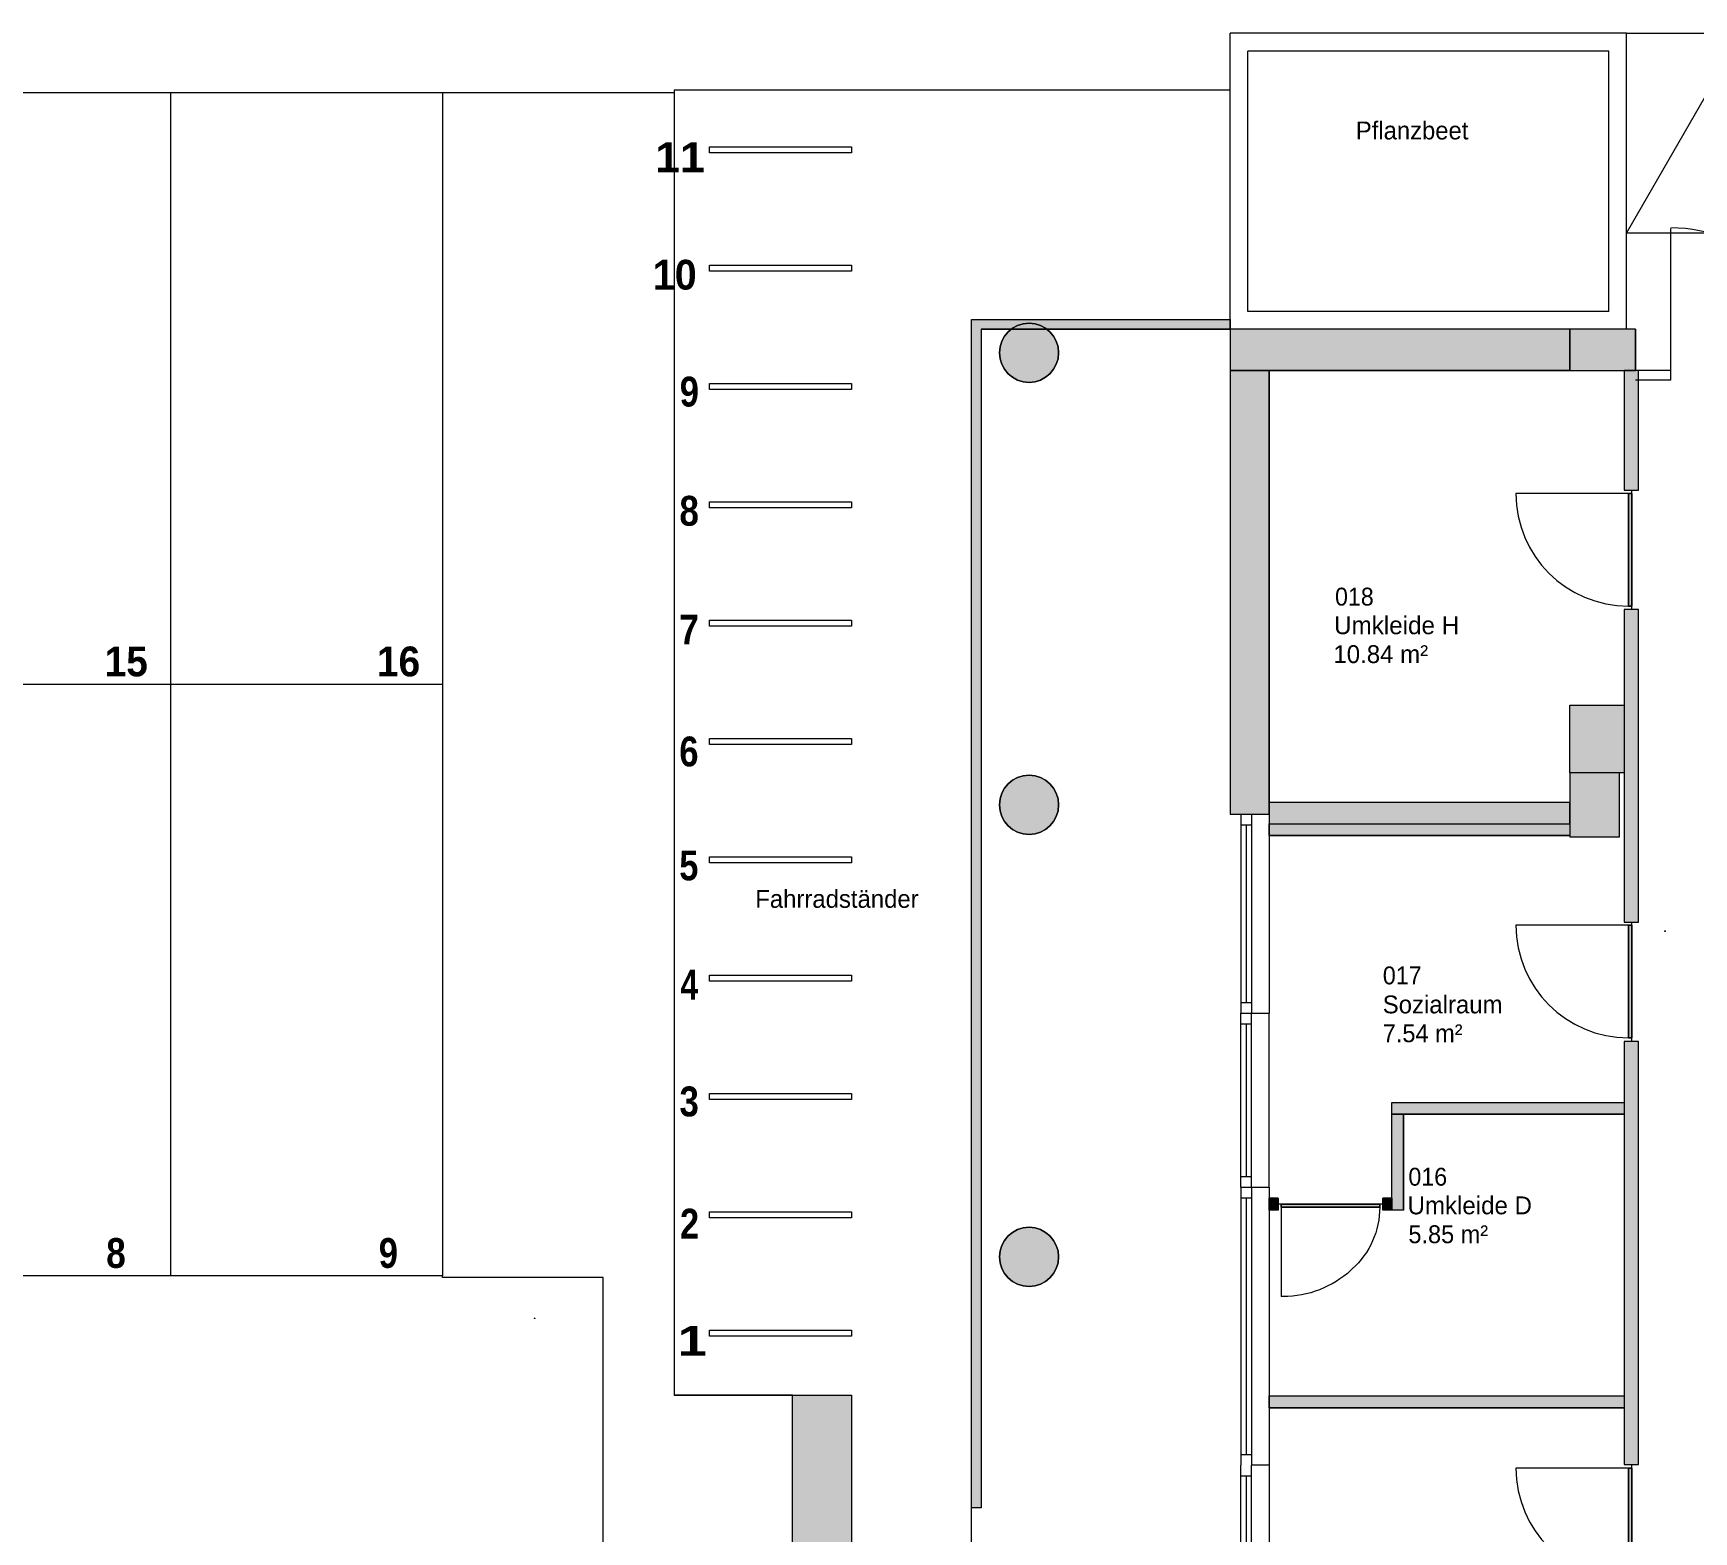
# Model space of a CAD drawing. Header units: inches. Extents: x 50200 to 250609, y 23637 to 115190.
# Drawn here: x 182872 to 196906, y 102367 to 115030 of the extents above; entities that cross this region are included whole.
import ezdxf

# ---------------------------------------------------------------- set-up
doc = ezdxf.new("R2010")
doc.units = ezdxf.units.IN
doc.header["$LTSCALE"] = 200
doc.header["$MEASUREMENT"] = 0
doc.header["$PDMODE"] = 34
doc.header["$PDSIZE"] = 5
doc.linetypes.add('Standardmuster', pattern=[0])
doc.linetypes.add('Volllinie', pattern=[0])
doc.layers.add('Grundebene', color=7, linetype='Continuous')
doc.styles.add('ARIAL', font='arial.ttf', dxfattribs={"height": 0.2})
doc.styles.add('ARIAL-FETT', font='arialbd.ttf', dxfattribs={"height": 0.2})

# ---------------------------------------------------------------- blocks, each defined once
blk = doc.blocks.new('Color_Area-1A22')
at = {"layer": 'Grundebene', "true_color": 0x000000, "transparency": 33554687}
blk.add_hatch(color=18, dxfattribs=at).paths.add_polyline_path([(192988, 112530), (190883, 112530), (190883, 102570), (190803, 102570), (190803, 112610), (192988, 112610)], flags=0)
at = {"layer": 'Grundebene', "color": 18, "linetype": 'Volllinie', "lineweight": 13, "true_color": 0x000000}
for p, q in [((190803, 102570), (190803, 112610)), ((190803, 112610), (192988, 112610)), ((192988, 112610), (192988, 112530)), ((192988, 112530), (190883, 112530)), ((190883, 112530), (190883, 102570)), ((190883, 102570), (190803, 102570))]:
    blk.add_line(p, q, dxfattribs=at)
blk = doc.blocks.new('Color_Area-1E25')
at = {"layer": 'Grundebene', "true_color": 0x000000, "transparency": 33554687}
blk.add_hatch(color=18, dxfattribs=at).paths.add_polyline_path([(189288, 103521), (189788, 103521), (189788, 96171), (189288, 96171)], flags=0)
at = {"layer": 'Grundebene', "color": 18, "linetype": 'Volllinie', "lineweight": 13, "true_color": 0x000000}
for p, q in [((189288, 103521), (189788, 103521)), ((189288, 96171), (189288, 103521)), ((189788, 103521), (189788, 96171)), ((189788, 96171), (189288, 96171))]:
    blk.add_line(p, q, dxfattribs=at)
blk = doc.blocks.new('Color_Area-212A')
at = {"layer": 'Grundebene', "true_color": 0x000000, "transparency": 33554687}
blk.add_hatch(color=18, dxfattribs=at).paths.add_polyline_path([(193318, 112180), (192988, 112180), (192988, 108430), (193318, 108430)], flags=0)
at = {"layer": 'Grundebene', "color": 18, "linetype": 'Volllinie', "lineweight": 13, "true_color": 0x000000}
for p, q in [((193318, 112180), (192988, 112180)), ((192988, 112180), (192988, 108430)), ((193318, 108430), (193318, 112180)), ((192988, 108430), (193318, 108430))]:
    blk.add_line(p, q, dxfattribs=at)
blk = doc.blocks.new('Color_Area-21B8')
at = {"layer": 'Grundebene', "true_color": 0x000000, "transparency": 33554687}
blk.add_hatch(color=18, dxfattribs=at).paths.add_polyline_path([(195858, 112530), (192988, 112530), (192988, 112180), (195858, 112180)], flags=0)
at = {"layer": 'Grundebene', "color": 18, "linetype": 'Volllinie', "lineweight": 13, "true_color": 0x000000}
for p, q in [((195858, 112530), (192988, 112530)), ((192988, 112530), (192988, 112180)), ((195858, 112180), (195858, 112530)), ((192988, 112180), (195858, 112180))]:
    blk.add_line(p, q, dxfattribs=at)
blk = doc.blocks.new('Color_Area-21CE')
at = {"layer": 'Grundebene', "true_color": 0x000000, "transparency": 33554687}
h = blk.add_hatch(color=18, dxfattribs=at)
edge = h.paths.add_edge_path(flags=0)
edge.add_arc((191288, 112330), 250, 0, 360)
edge.add_arc((191288, 112330), 250, 0, 360)
edge.add_arc((191288, 112330), 250, 0, 360)
edge.add_arc((191288, 112330), 250, 0, 360)
at = {"layer": 'Grundebene', "color": 18, "linetype": 'Volllinie', "lineweight": 13, "true_color": 0x000000}
for start, end in [(90, 180), (0, 90), (180, 270), (270, 0)]:
    blk.add_arc((191288, 112330), 250, start, end, dxfattribs=at)
blk = doc.blocks.new('Color_Area-21D3')
at = {"layer": 'Grundebene', "true_color": 0x000000, "transparency": 33554687}
h = blk.add_hatch(color=18, dxfattribs=at)
edge = h.paths.add_edge_path(flags=0)
edge.add_arc((191288, 108510), 250, 0, 360)
edge.add_arc((191288, 108510), 250, 0, 360)
edge.add_arc((191288, 108510), 250, 0, 360)
edge.add_arc((191288, 108510), 250, 0, 360)
at = {"layer": 'Grundebene', "color": 18, "linetype": 'Volllinie', "lineweight": 13, "true_color": 0x000000}
for start, end in [(90, 180), (0, 90), (180, 270), (270, 0)]:
    blk.add_arc((191288, 108510), 250, start, end, dxfattribs=at)
blk = doc.blocks.new('Color_Area-21D8')
at = {"layer": 'Grundebene', "true_color": 0x000000, "transparency": 33554687}
h = blk.add_hatch(color=18, dxfattribs=at)
edge = h.paths.add_edge_path(flags=0)
edge.add_arc((191288, 104690), 250, 0, 360)
edge.add_arc((191288, 104690), 250, 0, 360)
edge.add_arc((191288, 104690), 250, 0, 360)
edge.add_arc((191288, 104690), 250, 0, 360)
at = {"layer": 'Grundebene', "color": 18, "linetype": 'Volllinie', "lineweight": 13, "true_color": 0x000000}
for start, end in [(90, 180), (0, 90), (180, 270), (270, 0)]:
    blk.add_arc((191288, 104690), 250, start, end, dxfattribs=at)
blk = doc.blocks.new('Color_Area-22D9')
at = {"layer": 'Grundebene', "true_color": 0x000000, "transparency": 33554687}
blk.add_hatch(color=18, dxfattribs=at).paths.add_polyline_path([(196413, 112530), (195858, 112530), (195858, 112180), (196413, 112180)], flags=0)
at = {"layer": 'Grundebene', "color": 18, "linetype": 'Volllinie', "lineweight": 13, "true_color": 0x000000}
for p, q in [((196413, 112530), (195858, 112530)), ((195858, 112530), (195858, 112180)), ((196413, 112180), (196413, 112530)), ((195858, 112180), (196413, 112180))]:
    blk.add_line(p, q, dxfattribs=at)
blk = doc.blocks.new('Color_Area-25E7')
at = {"layer": 'Grundebene', "true_color": 0x000000, "transparency": 33554687}
h = blk.add_hatch(color=18, dxfattribs=at)
edge = h.paths.add_edge_path(flags=0)
edge.add_arc((191288, 112330), 250, 0, 360)
at = {"layer": 'Grundebene', "color": 18, "linetype": 'Volllinie', "lineweight": 13, "true_color": 0x000000}
blk.add_circle((191288, 112330), 250, dxfattribs=at)
blk = doc.blocks.new('Color_Area-25EA')
at = {"layer": 'Grundebene', "true_color": 0x000000, "transparency": 33554687}
h = blk.add_hatch(color=18, dxfattribs=at)
edge = h.paths.add_edge_path(flags=0)
edge.add_arc((191288, 108510), 250, 0, 360)
at = {"layer": 'Grundebene', "color": 18, "linetype": 'Volllinie', "lineweight": 13, "true_color": 0x000000}
blk.add_circle((191288, 108510), 250, dxfattribs=at)
blk = doc.blocks.new('Color_Area-25ED')
at = {"layer": 'Grundebene', "true_color": 0x000000, "transparency": 33554687}
h = blk.add_hatch(color=18, dxfattribs=at)
edge = h.paths.add_edge_path(flags=0)
edge.add_arc((191288, 104690), 250, 0, 360)
at = {"layer": 'Grundebene', "color": 18, "linetype": 'Volllinie', "lineweight": 13, "true_color": 0x000000}
blk.add_circle((191288, 104690), 250, dxfattribs=at)
blk = doc.blocks.new('VBV_Raumstempel_FM_3-2653')
at = {"layer": 'Grundebene', "color": 18, "linetype": 'Standardmuster', "lineweight": 13, "true_color": 0x000000}
blk.add_point((196663, 107443), dxfattribs=at)
blk = doc.blocks.new('MText_886-27D9')
at = {"layer": 'Grundebene', "color": 18, "lineweight": 18, "true_color": 0x000000, "style": 'ARIAL', "width": 0.953883}
blk.add_text('Pflanzbeet', height=151, dxfattribs=at).set_placement((194050, 114133))
blk = doc.blocks.new('VBV_Raumstempel_FM_4-27EB')
at = {"layer": 'Grundebene', "color": 18, "linetype": 'Standardmuster', "lineweight": 13, "true_color": 0x000000}
blk.add_point((187110, 104171), dxfattribs=at)
blk = doc.blocks.new('MText_909-2812')
at = {"layer": 'Grundebene', "color": 18, "lineweight": 18, "true_color": 0x000000, "style": 'ARIAL-FETT', "width": 0.842226}
blk.add_text('8', height=252, dxfattribs=at).set_placement((183489, 104597))
blk = doc.blocks.new('MText_910-2815')
at = {"layer": 'Grundebene', "color": 18, "lineweight": 18, "true_color": 0x000000, "style": 'ARIAL-FETT', "width": 0.829599}
blk.add_text('9', height=252, dxfattribs=at).set_placement((185792, 104597))
blk = doc.blocks.new('MText_916-2827')
at = {"layer": 'Grundebene', "color": 18, "lineweight": 18, "true_color": 0x000000, "style": 'ARIAL-FETT', "width": 0.930959}
blk.add_text('15', height=251.7, dxfattribs=at).set_placement((183476, 109596))
blk = doc.blocks.new('MText_917-282A')
at = {"layer": 'Grundebene', "color": 18, "lineweight": 18, "true_color": 0x000000, "style": 'ARIAL-FETT', "width": 0.936309}
blk.add_text('16', height=251.7, dxfattribs=at).set_placement((185776, 109596))
blk = doc.blocks.new('Gruppe-147-27F9')
at = {"layer": 'Grundebene', "color": 18, "linetype": 'Volllinie', "lineweight": 13, "true_color": 0x000000}
for p, q in [((184032, 114530), (184032, 104530)), ((170232, 109530), (186332, 109530))]:
    blk.add_line(p, q, dxfattribs=at)
blk.add_lwpolyline([(170232, 114530), (186332, 114530), (186332, 104530), (170232, 104530), (170232, 114530)], dxfattribs=at)
at = {"layer": 'Grundebene'}
for name in ['MText_916-2827', 'MText_917-282A', 'MText_909-2812', 'MText_910-2815']:
    blk.add_blockref(name, (0, 0), dxfattribs=at)
blk = doc.blocks.new('MText_1221-2909')
at = {"layer": 'Grundebene', "color": 18, "lineweight": 18, "true_color": 0x000000, "style": 'ARIAL'}
for s, width, p in [('016', 0.930222, (194494, 105292)), ('Umkleide D', 0.964494, (194487, 105050)), ('5.85 m²', 0.942179, (194494, 104806))]:
    blk.add_text(s, height=151, dxfattribs=dict(at, width=width)).set_placement(p)
blk = doc.blocks.new('MText_1222-290E')
at = {"layer": 'Grundebene', "color": 18, "lineweight": 18, "true_color": 0x000000, "style": 'ARIAL'}
for s, width, p in [('017', 0.930644, (194278, 106993)), ('Sozialraum', 0.959725, (194277, 106748)), ('7.54 m²', 0.943803, (194277, 106504))]:
    blk.add_text(s, height=151, dxfattribs=dict(at, width=width)).set_placement(p)
blk = doc.blocks.new('MText_1223-2913')
at = {"layer": 'Grundebene', "color": 18, "lineweight": 18, "true_color": 0x000000, "style": 'ARIAL'}
for s, width, p in [('018', 0.92938, (193874, 110194)), ('Umkleide H', 0.969736, (193866, 109952)), ('10.84 m²', 0.962328, (193860, 109708))]:
    blk.add_text(s, height=151, dxfattribs=dict(at, width=width)).set_placement(p)
blk = doc.blocks.new('Color_Area-291B')
at = {"layer": 'Grundebene', "true_color": 0x000000, "transparency": 33554687}
blk.add_hatch(color=18, dxfattribs=at).paths.add_polyline_path([(195858, 108350), (195858, 108530), (193318, 108530), (193318, 108350)], flags=0)
at = {"layer": 'Grundebene', "color": 18, "linetype": 'Volllinie', "lineweight": 13, "true_color": 0x000000}
for p, q in [((195858, 108530), (193318, 108530)), ((193318, 108530), (193318, 108350)), ((195858, 108350), (195858, 108530)), ((193318, 108350), (195858, 108350))]:
    blk.add_line(p, q, dxfattribs=at)
blk = doc.blocks.new('Color_Area-2921')
at = {"layer": 'Grundebene', "true_color": 0x000000, "transparency": 33554687}
blk.add_hatch(color=18, dxfattribs=at).paths.add_polyline_path([(195858, 108250), (193318, 108250), (193318, 108350), (195858, 108350)], flags=0)
at = {"layer": 'Grundebene', "color": 18, "linetype": 'Volllinie', "lineweight": 13, "true_color": 0x000000}
blk.add_lwpolyline([(195858, 108250), (193318, 108250), (193318, 108350), (195858, 108350), (195858, 108250)], dxfattribs=at)
blk = doc.blocks.new('Color_Area-2929')
at = {"layer": 'Grundebene', "true_color": 0x000000, "transparency": 33554687}
blk.add_hatch(color=18, dxfattribs=at).paths.add_polyline_path([(196318, 103415), (193318, 103415), (193318, 103515), (196318, 103515)], flags=0)
at = {"layer": 'Grundebene', "color": 18, "linetype": 'Volllinie', "lineweight": 13, "true_color": 0x000000}
blk.add_lwpolyline([(196318, 103415), (193318, 103415), (193318, 103515), (196318, 103515), (196318, 103415)], dxfattribs=at)
blk = doc.blocks.new('Color_Area-292B')
at = {"layer": 'Grundebene', "true_color": 0x000000, "transparency": 33554687}
blk.add_hatch(color=18, dxfattribs=at).paths.add_polyline_path([(194453, 105895), (194453, 105085), (194353, 105085), (194353, 105895)], flags=0)
at = {"layer": 'Grundebene', "color": 18, "linetype": 'Volllinie', "lineweight": 13, "true_color": 0x000000}
blk.add_lwpolyline([(194453, 105895), (194453, 105085), (194353, 105085), (194353, 105895), (194453, 105895)], dxfattribs=at)
blk = doc.blocks.new('Color_Area-292D')
at = {"layer": 'Grundebene', "true_color": 0x000000, "transparency": 33554687}
blk.add_hatch(color=18, dxfattribs=at).paths.add_polyline_path([(196318, 105895), (194353, 105895), (194353, 105995), (196318, 105995)], flags=0)
at = {"layer": 'Grundebene', "color": 18, "linetype": 'Volllinie', "lineweight": 13, "true_color": 0x000000}
blk.add_lwpolyline([(196318, 105895), (194353, 105895), (194353, 105995), (196318, 105995), (196318, 105895)], dxfattribs=at)
blk = doc.blocks.new('Color_Area-292F')
at = {"layer": 'Grundebene', "true_color": 0x000000, "transparency": 33554687}
blk.add_hatch(color=18, dxfattribs=at).paths.add_polyline_path([(194353, 105085), (194278, 105085), (194278, 105185), (194353, 105185)], flags=0)
at = {"layer": 'Grundebene', "color": 18, "linetype": 'Volllinie', "lineweight": 13, "true_color": 0x000000}
blk.add_lwpolyline([(194353, 105085), (194278, 105085), (194278, 105185), (194353, 105185), (194353, 105085)], dxfattribs=at)
blk = doc.blocks.new('Color_Area-2931')
at = {"layer": 'Grundebene', "true_color": 0x000000, "transparency": 33554687}
blk.add_hatch(color=18, dxfattribs=at).paths.add_polyline_path([(196318, 108781), (195858, 108780), (195858, 109352), (196318, 109353)], flags=0)
at = {"layer": 'Grundebene', "color": 18, "linetype": 'Volllinie', "lineweight": 13, "true_color": 0x000000}
blk.add_lwpolyline([(196318, 108781), (195858, 108780), (195858, 109352), (196318, 109353), (196318, 108781)], dxfattribs=at)
blk = doc.blocks.new('Color_Area-2935')
at = {"layer": 'Grundebene', "true_color": 0x000000, "transparency": 33554687}
blk.add_hatch(color=18, dxfattribs=at).paths.add_polyline_path([(196278, 108780), (195858, 108780), (195858, 108240), (196278, 108240)], flags=0)
at = {"layer": 'Grundebene', "color": 18, "linetype": 'Volllinie', "lineweight": 13, "true_color": 0x000000}
for p, q in [((196278, 108780), (195858, 108780)), ((195858, 108780), (195858, 108240)), ((196278, 108240), (196278, 108780)), ((195858, 108240), (196278, 108240))]:
    blk.add_line(p, q, dxfattribs=at)
blk = doc.blocks.new('Color_Area-2947')
at = {"layer": 'Grundebene', "true_color": 0x000000, "transparency": 33554687}
blk.add_hatch(color=18, dxfattribs=at).paths.add_polyline_path([(196438, 106510), (196318, 106510), (196318, 102935), (196438, 102935)], flags=0)
at = {"layer": 'Grundebene', "color": 18, "linetype": 'Volllinie', "lineweight": 13, "true_color": 0x000000}
for p, q in [((196438, 106510), (196318, 106510)), ((196318, 106510), (196318, 102935)), ((196438, 102935), (196438, 106510)), ((196318, 102935), (196438, 102935))]:
    blk.add_line(p, q, dxfattribs=at)
blk = doc.blocks.new('Color_Area-294D')
at = {"layer": 'Grundebene', "true_color": 0x000000, "transparency": 33554687}
blk.add_hatch(color=18, dxfattribs=at).paths.add_polyline_path([(196318, 107520), (196438, 107520), (196438, 110160), (196318, 110160)], flags=0)
at = {"layer": 'Grundebene', "color": 18, "linetype": 'Volllinie', "lineweight": 13, "true_color": 0x000000}
for p, q in [((196438, 110160), (196318, 110160)), ((196318, 110160), (196318, 107520)), ((196438, 107520), (196438, 110160)), ((196318, 107520), (196438, 107520))]:
    blk.add_line(p, q, dxfattribs=at)
blk = doc.blocks.new('Color_Area-2953')
at = {"layer": 'Grundebene', "true_color": 0x000000, "transparency": 33554687}
blk.add_hatch(color=18, dxfattribs=at).paths.add_polyline_path([(196438, 112180), (196318, 112180), (196318, 111170), (196438, 111170)], flags=0)
at = {"layer": 'Grundebene', "color": 18, "linetype": 'Volllinie', "lineweight": 13, "true_color": 0x000000}
for p, q in [((196438, 112180), (196318, 112180)), ((196318, 112180), (196318, 111170)), ((196438, 111170), (196438, 112180)), ((196318, 111170), (196438, 111170))]:
    blk.add_line(p, q, dxfattribs=at)
blk = doc.blocks.new('Gruppe-153-2973')
at = {"layer": 'Grundebene', "color": 18, "linetype": 'Volllinie', "lineweight": 13, "true_color": 0x000000}
for p, q in [((193318, 103515), (196318, 103515)), ((193318, 103415), (196318, 103415))]:
    blk.add_line(p, q, dxfattribs=at)
blk = doc.blocks.new('Color_Area-297E')
at = {"layer": 'Grundebene', "true_color": 0x000000, "transparency": 33554687}
blk.add_hatch(color=18, dxfattribs=at).paths.add_polyline_path([(193393, 105085), (193318, 105085), (193318, 105185), (193393, 105185)], flags=0)
at = {"layer": 'Grundebene', "color": 18, "linetype": 'Volllinie', "lineweight": 13, "true_color": 0x000000}
blk.add_lwpolyline([(193393, 105085), (193318, 105085), (193318, 105185), (193393, 105185), (193393, 105085)], dxfattribs=at)
blk = doc.blocks.new('Gruppe-154-2983')
at = {"layer": 'Grundebene', "color": 18, "linetype": 'Volllinie', "lineweight": 13, "true_color": 0x000000}
for p, q in [((193318, 108350), (195858, 108350)), ((193318, 108250), (195858, 108250))]:
    blk.add_line(p, q, dxfattribs=at)
blk = doc.blocks.new('Color_Area-298B')
at = {"layer": 'Grundebene', "true_color": 0xffffff, "transparency": 33554687}
blk.add_hatch(color=7, dxfattribs=at).paths.add_polyline_path([(196353, 102905), (196353, 101955), (196383, 101955), (196383, 102905)], flags=0)
at = {"layer": 'Grundebene', "color": 18, "linetype": 'Volllinie', "lineweight": 13, "true_color": 0x000000}
blk.add_lwpolyline([(196353, 102905), (196353, 101955), (196383, 101955), (196383, 102905), (196353, 102905)], dxfattribs=at)
blk = doc.blocks.new('Gruppe-155-2987')
at = {"layer": 'Grundebene', "color": 18, "linetype": 'Volllinie', "lineweight": 13, "true_color": 0x000000}
for p, q in [((196353, 102905), (195403, 102905)), ((196383, 102905), (196383, 102935)), ((196383, 101925), (196383, 101955))]:
    blk.add_line(p, q, dxfattribs=at)
blk.add_lwpolyline([(196353, 102905), (196383, 102905), (196383, 101955), (196353, 101955), (196353, 102905)], dxfattribs=at)
blk.add_arc((196353, 102905), 950, 180, 270, dxfattribs=at)
at = {"layer": 'Grundebene'}
blk.add_blockref('Color_Area-298B', (0, 0), dxfattribs=at)
blk = doc.blocks.new('Color_Area-299D')
at = {"layer": 'Grundebene', "true_color": 0xffffff, "transparency": 33554687}
blk.add_hatch(color=7, dxfattribs=at).paths.add_polyline_path([(196353, 107492), (196353, 106542), (196383, 106542), (196383, 107492)], flags=0)
at = {"layer": 'Grundebene', "color": 18, "linetype": 'Volllinie', "lineweight": 13, "true_color": 0x000000}
blk.add_lwpolyline([(196353, 107492), (196353, 106542), (196383, 106542), (196383, 107492), (196353, 107492)], dxfattribs=at)
blk = doc.blocks.new('Gruppe-157-2999')
at = {"layer": 'Grundebene', "color": 18, "linetype": 'Volllinie', "lineweight": 13, "true_color": 0x000000}
for p, q in [((196383, 107492), (196383, 107522)), ((196353, 107492), (195403, 107492)), ((196383, 106512), (196383, 106542))]:
    blk.add_line(p, q, dxfattribs=at)
blk.add_lwpolyline([(196353, 107492), (196383, 107492), (196383, 106542), (196353, 106542), (196353, 107492)], dxfattribs=at)
blk.add_arc((196353, 107492), 950, 180, 270, dxfattribs=at)
at = {"layer": 'Grundebene'}
blk.add_blockref('Color_Area-299D', (0, 0), dxfattribs=at)
blk = doc.blocks.new('Color_Area-29A6')
at = {"layer": 'Grundebene', "true_color": 0xffffff, "transparency": 33554687}
blk.add_hatch(color=7, dxfattribs=at).paths.add_polyline_path([(196353, 111140), (196353, 110190), (196383, 110190), (196383, 111140)], flags=0)
at = {"layer": 'Grundebene', "color": 18, "linetype": 'Volllinie', "lineweight": 13, "true_color": 0x000000}
blk.add_lwpolyline([(196353, 111140), (196353, 110190), (196383, 110190), (196383, 111140), (196353, 111140)], dxfattribs=at)
blk = doc.blocks.new('Gruppe-158-29A2')
at = {"layer": 'Grundebene', "color": 18, "linetype": 'Volllinie', "lineweight": 13, "true_color": 0x000000}
for p, q in [((196383, 111140), (196383, 111170)), ((196353, 111140), (195403, 111140)), ((196383, 110160), (196383, 110190))]:
    blk.add_line(p, q, dxfattribs=at)
blk.add_lwpolyline([(196353, 111140), (196383, 111140), (196383, 110190), (196353, 110190), (196353, 111140)], dxfattribs=at)
blk.add_arc((196353, 111140), 950, 180, 270, dxfattribs=at)
at = {"layer": 'Grundebene'}
blk.add_blockref('Color_Area-29A6', (0, 0), dxfattribs=at)
blk = doc.blocks.new('Color_Area-29AF')
at = {"layer": 'Grundebene', "true_color": 0xffffff, "transparency": 33554687}
blk.add_hatch(color=7, dxfattribs=at).paths.add_polyline_path([(194252, 105135), (193420, 105135), (193420, 105111), (194252, 105111)], flags=0)
at = {"layer": 'Grundebene', "color": 18, "linetype": 'Volllinie', "lineweight": 13, "true_color": 0x000000}
blk.add_lwpolyline([(194252, 105135), (193420, 105135), (193420, 105111), (194252, 105111), (194252, 105135)], dxfattribs=at)
blk = doc.blocks.new('Gruppe-159-29AB')
at = {"layer": 'Grundebene', "color": 18, "linetype": 'Volllinie', "lineweight": 13, "true_color": 0x000000}
for p, q in [((193420, 105135), (193393, 105135)), ((194278, 105135), (194252, 105135)), ((193420, 105111), (193420, 104355))]:
    blk.add_line(p, q, dxfattribs=at)
blk.add_lwpolyline([(194252, 105135), (194252, 105111), (193420, 105111), (193420, 105135), (194252, 105135)], dxfattribs=at)
blk.add_lwpolyline([(194252, 105111, -0.211417), (194020, 104588), (194008, 104577, -0.186468), (193435, 104355), (193420, 104355)], format="xyb", dxfattribs=at)
at = {"layer": 'Grundebene'}
blk.add_blockref('Color_Area-29AF', (0, 0), dxfattribs=at)
blk = doc.blocks.new('MText_2894-2FD5')
at = {"layer": 'Grundebene', "color": 18, "lineweight": 18, "true_color": 0x000000, "style": 'ARIAL-FETT', "width": 1.260461}
blk.add_text('1', height=252, dxfattribs=at).set_placement((188319, 103855))
blk = doc.blocks.new('MText_2895-2FD8')
at = {"layer": 'Grundebene', "color": 18, "lineweight": 18, "true_color": 0x000000, "style": 'ARIAL-FETT', "width": 0.824653}
blk.add_text('2', height=252, dxfattribs=at).set_placement((188338, 104845))
blk = doc.blocks.new('MText_2896-2FDB')
at = {"layer": 'Grundebene', "color": 18, "lineweight": 18, "true_color": 0x000000, "style": 'ARIAL-FETT', "width": 0.833347}
blk.add_text('3', height=252, dxfattribs=at).set_placement((188334, 105878))
blk = doc.blocks.new('MText_2897-2FDE')
at = {"layer": 'Grundebene', "color": 18, "lineweight": 18, "true_color": 0x000000, "style": 'ARIAL-FETT', "width": 0.770672}
blk.add_text('4', height=252, dxfattribs=at).set_placement((188341, 106865))
blk = doc.blocks.new('MText_2898-2FE1')
at = {"layer": 'Grundebene', "color": 18, "lineweight": 18, "true_color": 0x000000, "style": 'ARIAL-FETT', "width": 0.823426}
blk.add_text('5', height=252, dxfattribs=at).set_placement((188332, 107872))
blk = doc.blocks.new('MText_2899-2FE4')
at = {"layer": 'Grundebene', "color": 18, "lineweight": 18, "true_color": 0x000000, "style": 'ARIAL-FETT', "width": 0.829599}
blk.add_text('6', height=252, dxfattribs=at).set_placement((188332, 108835))
blk = doc.blocks.new('MText_2900-2FE7')
at = {"layer": 'Grundebene', "color": 18, "lineweight": 18, "true_color": 0x000000, "style": 'ARIAL-FETT', "width": 0.844798}
blk.add_text('7', height=252, dxfattribs=at).set_placement((188332, 109865))
blk = doc.blocks.new('MText_2901-2FEA')
at = {"layer": 'Grundebene', "color": 18, "lineweight": 18, "true_color": 0x000000, "style": 'ARIAL-FETT', "width": 0.842226}
blk.add_text('8', height=252, dxfattribs=at).set_placement((188333, 110869))
blk = doc.blocks.new('MText_2902-2FED')
at = {"layer": 'Grundebene', "color": 18, "lineweight": 18, "true_color": 0x000000, "style": 'ARIAL-FETT', "width": 0.829599}
blk.add_text('9', height=252, dxfattribs=at).set_placement((188336, 111876))
blk = doc.blocks.new('MText_2903-2FF0')
at = {"layer": 'Grundebene', "color": 18, "lineweight": 18, "true_color": 0x000000, "style": 'ARIAL-FETT', "width": 0.949266}
blk.add_text('10', height=251.7, dxfattribs=at).set_placement((188108, 112864))
blk = doc.blocks.new('MText_2915-2FF3')
at = {"layer": 'Grundebene', "color": 18, "lineweight": 18, "true_color": 0x000000, "style": 'ARIAL-FETT', "width": 1.07271}
blk.add_text('11', height=251.7, dxfattribs=at).set_placement((188128, 113856))

msp = doc.modelspace()

# ---------------------------------------------------------------- linework, layer by layer
at = {"layer": 'Grundebene', "color": 18, "linetype": 'Volllinie', "lineweight": 13, "true_color": 0x000000}
for p, q in [((196338, 115030), (192988, 115030)), ((192988, 112530), (192988, 115030)), ((196338, 112530), (196338, 115030)), ((196338, 115030), (198284, 115030)), ((196188, 114880), (193138, 114880)), ((193138, 112680), (193138, 114880)), ((196188, 112680), (196188, 114880)), ((198284, 113340), (196338, 113340)), ((196713, 112180), (196713, 113380)), ((196188, 112680), (193138, 112680)), ((190883, 112530), (192988, 112530)), ((196413, 112530), (192988, 112530)), ((192988, 112530), (192988, 108430)), ((196413, 112530), (196413, 112180)), ((195858, 112180), (193318, 112180)), ((193318, 112180), (193318, 108430)), ((196713, 112180), (196413, 112180)), ((196713, 112100), (196713, 112180)), ((196713, 112100), (196413, 112100)), ((195858, 109352), (196318, 109353)), ((195858, 108780), (195858, 109352)), ((192988, 108430), (193318, 108430)), ((193078, 108430), (193078, 106750)), ((193168, 108430), (193168, 106750)), ((193318, 108430), (193318, 106750)), ((193078, 108340), (193168, 108340)), ((193123, 108340), (193123, 106840)), ((193078, 106840), (193168, 106840)), ((193078, 105280), (193078, 106750)), ((193078, 106750), (193318, 106750)), ((193078, 106660), (193168, 106660)), ((193125, 105370), (193125, 106660)), ((193168, 105280), (193168, 106750)), ((193318, 105280), (193318, 106750)), ((194353, 105995), (196318, 105995)), ((194353, 105185), (194353, 105995)), ((194453, 105085), (194453, 105895)), ((194453, 105895), (196318, 105895)), ((193078, 105370), (193168, 105370)), ((193078, 105280), (193078, 102930)), ((193078, 105280), (193318, 105280)), ((193168, 105280), (193168, 102930)), ((193318, 105280), (193318, 101025)), ((193078, 105190), (193168, 105190)), ((193123, 105190), (193123, 103020)), ((193393, 105185), (193318, 105185)), ((193393, 105085), (193393, 105185)), ((194353, 105185), (194278, 105185)), ((194278, 105185), (194278, 105085)), ((193393, 105085), (193318, 105085)), ((194453, 105085), (194278, 105085)), ((189288, 103521), (188288, 103521)), ((193078, 103020), (193168, 103020)), ((193078, 101450), (193078, 102930)), ((193168, 101450), (193168, 102930)), ((193318, 102930), (193168, 102930)), ((193078, 102840), (193168, 102840)), ((193125, 101540), (193125, 102840))]:
    msp.add_line(p, q, dxfattribs=at)
for points in [[(196338, 113340), (197311, 115030), (198284, 113340)], [(185788, 114530), (188288, 114530), (188288, 108506)], [(192988, 112610), (192988, 114548), (188290, 114548), (188290, 103521), (189788, 103521), (189788, 96251), (190803, 96251), (190803, 112610), (192988, 112610)], [(188588, 114071), (189788, 114071), (189788, 114021), (188588, 114021), (188588, 114071)], [(188588, 113071), (189788, 113071), (189788, 113021), (188588, 113021), (188588, 113071)], [(192988, 112530), (190883, 112530), (190883, 102570), (190803, 102570), (190803, 112610), (192988, 112610), (192988, 112530)], [(195858, 112530), (192988, 112530), (192988, 112180), (195858, 112180), (195858, 112530)], [(196413, 112530), (195858, 112530), (195858, 112180), (196413, 112180), (196413, 112530)], [(193318, 112180), (192988, 112180), (192988, 108430), (193318, 108430), (193318, 112180)], [(196438, 112180), (196318, 112180), (196318, 111170), (196438, 111170), (196438, 112180)], [(188588, 112071), (189788, 112071), (189788, 112021), (188588, 112021), (188588, 112071)], [(188588, 111071), (189788, 111071), (189788, 111021), (188588, 111021), (188588, 111071)], [(188588, 110071), (189788, 110071), (189788, 110021), (188588, 110021), (188588, 110071)], [(196318, 107520), (196438, 107520), (196438, 110160), (196318, 110160), (196318, 107520)], [(188588, 109071), (189788, 109071), (189788, 109021), (188588, 109021), (188588, 109071)], [(196278, 108780), (195858, 108780), (195858, 108240), (196278, 108240), (196278, 108780)], [(195858, 108350), (195858, 108530), (193318, 108530), (193318, 108350), (195858, 108350)], [(188588, 108071), (189788, 108071), (189788, 108021), (188588, 108021), (188588, 108071)], [(188588, 107071), (189788, 107071), (189788, 107021), (188588, 107021), (188588, 107071)], [(196438, 106510), (196318, 106510), (196318, 102935), (196438, 102935), (196438, 106510)], [(188588, 106071), (189788, 106071), (189788, 106021), (188588, 106021), (188588, 106071)], [(188588, 105071), (189788, 105071), (189788, 105021), (188588, 105021), (188588, 105071)], [(187688, 97221), (187688, 104515), (186332, 104515), (186332, 104530)], [(188588, 104071), (189788, 104071), (189788, 104021), (188588, 104021), (188588, 104071)], [(189288, 103521), (189788, 103521), (189788, 96171), (189288, 96171), (189288, 103521)]]:
    msp.add_lwpolyline(points, dxfattribs=at)
for centre in [(191288, 112330), (191288, 108510), (191288, 104690)]:
    msp.add_circle(centre, 250, dxfattribs=at)
msp.add_arc((196713, 112186), 1200, 0, 90, dxfattribs=at)

# ---------------------------------------------------------------- block references
at = {"layer": 'Grundebene'}
for name in ['Gruppe-147-27F9', 'MText_886-27D9', 'MText_2915-2FF3', 'MText_2903-2FF0', 'Color_Area-1A22', 'Color_Area-21CE', 'Color_Area-25E7', 'Color_Area-21B8', 'Color_Area-22D9', 'Color_Area-212A', 'Color_Area-2953', 'MText_2902-2FED', 'Gruppe-158-29A2', 'MText_2901-2FEA', 'MText_1223-2913', 'MText_2900-2FE7', 'Color_Area-294D', 'Color_Area-2931', 'MText_2899-2FE4', 'Color_Area-2935', 'Color_Area-21D3', 'Color_Area-25EA', 'Color_Area-291B', 'Color_Area-2921', 'Gruppe-154-2983', 'MText_2898-2FE1', 'Gruppe-157-2999', 'VBV_Raumstempel_FM_3-2653', 'MText_2897-2FDE', 'MText_1222-290E', 'Color_Area-2947', 'MText_2896-2FDB', 'Color_Area-292D', 'Color_Area-292B', 'MText_1221-2909', 'Color_Area-297E', 'Gruppe-159-29AB', 'Color_Area-292F', 'MText_2895-2FD8', 'Color_Area-21D8', 'Color_Area-25ED', 'VBV_Raumstempel_FM_4-27EB', 'MText_2894-2FD5', 'Color_Area-1E25', 'Color_Area-2929', 'Gruppe-153-2973', 'Gruppe-155-2987']:
    msp.add_blockref(name, (0, 0), dxfattribs=at)

# ---------------------------------------------------------------- texts
at = {"layer": 'Grundebene', "color": 18, "lineweight": 18, "true_color": 0x000000, "style": 'ARIAL', "width": 0.957537}
msp.add_text('Fahrradständer', height=151.03, dxfattribs=at).set_placement((188974, 107640))

doc.saveas('drawing.dxf')
